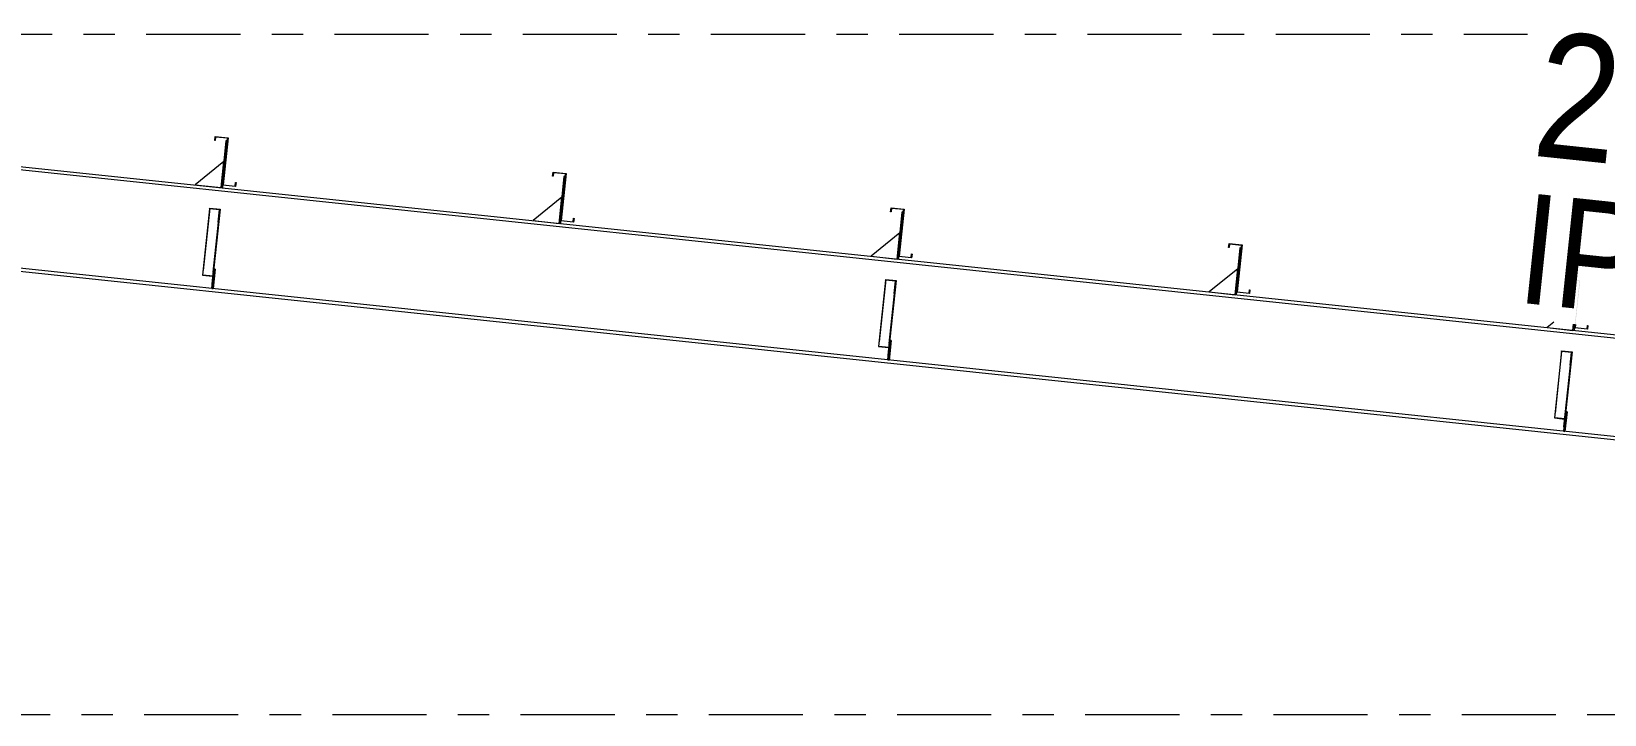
# Model space of a CAD drawing. Header units: millimetres. Extents: x -49 to 773, y -73 to 501.
# Drawn here: x 262.4 to 312.6, y 434.7 to 456.5 of the extents above; entities that cross this region are included whole.
import ezdxf

# ---------------------------------------------------------------- set-up
doc = ezdxf.new("R2010")
doc.units = ezdxf.units.MM
for name, pattern in [('XKITLINE00', [0]), ('XKITLINE02', [4, 2, -2]), ('XKITLINE03', [6, 3, -1, 1, -1])]:
    doc.linetypes.add(name, pattern=pattern)
for name, color, linetype, lineweight in [('Part', 2, 'Continuous', 0), ('PartMark', 7, 'Continuous', 0), ('S-grid', 1, 'Continuous', 0)]:
    doc.layers.add(name, color=color, linetype=linetype, lineweight=lineweight)
doc.styles.add('ARIAL', font='ARIAL.TTF')

# ---------------------------------------------------------------- blocks, each defined once
blk = doc.blocks.new('*A352')
at = {"layer": 'Part'}
blk.add_hatch(color=3, dxfattribs=at).paths.add_polyline_path([(311.997, 446.989), (312.008, 447.099), (312.023, 447.097), (312.01, 446.973), (311.596, 447.017), (311.753, 448.51), (311.369, 448.551), (311.357, 448.441), (311.342, 448.443), (311.355, 448.567), (311.77, 448.523), (311.612, 447.03)], flags=17)
blk = doc.blocks.new('*A353')
at = {"layer": 'Part'}
blk.add_hatch(color=3, dxfattribs=at).paths.add_polyline_path([(301.223, 448.126), (301.235, 448.235), (301.249, 448.234), (301.236, 448.109), (300.822, 448.153), (300.98, 449.646), (300.595, 449.687), (300.583, 449.578), (300.569, 449.579), (300.582, 449.703), (300.996, 449.66), (300.838, 448.166)], flags=17)
blk = doc.blocks.new('*A354')
at = {"layer": 'Part'}
blk.add_hatch(color=3, dxfattribs=at).paths.add_polyline_path([(290.449, 449.262), (290.461, 449.372), (290.476, 449.37), (290.463, 449.246), (290.048, 449.289), (290.206, 450.783), (289.821, 450.823), (289.81, 450.714), (289.795, 450.716), (289.808, 450.84), (290.222, 450.796), (290.065, 449.303)], flags=17)
blk = doc.blocks.new('*A355')
at = {"layer": 'Part'}
blk.add_hatch(color=3, dxfattribs=at).paths.add_polyline_path([(279.676, 450.399), (279.687, 450.508), (279.702, 450.506), (279.689, 450.382), (279.275, 450.426), (279.432, 451.919), (279.048, 451.96), (279.036, 451.85), (279.021, 451.852), (279.035, 451.976), (279.449, 451.932), (279.291, 450.439)], flags=17)
blk = doc.blocks.new('*A364')
at = {"layer": 'Part'}
blk.add_hatch(color=3, dxfattribs=at).paths.add_polyline_path([(311.181, 446.269), (311.184, 446.29), (311.515, 446.255), (311.471, 445.835), (311.454, 445.836), (311.496, 446.235)], flags=17)
blk = doc.blocks.new('*A367')
at = {"layer": 'Part'}
blk.add_hatch(color=3, dxfattribs=at).paths.add_polyline_path([(268.087, 450.814), (268.089, 450.835), (268.421, 450.8), (268.377, 450.38), (268.36, 450.382), (268.402, 450.781)], flags=17)
blk = doc.blocks.new('*A369')
at = {"layer": 'Part'}
blk.add_hatch(color=3, dxfattribs=at).paths.add_polyline_path([(268.902, 451.535), (268.914, 451.644), (268.929, 451.643), (268.916, 451.518), (268.501, 451.562), (268.659, 453.056), (268.274, 453.096), (268.263, 452.987), (268.248, 452.988), (268.261, 453.113), (268.675, 453.069), (268.518, 451.575)], flags=17)
blk = doc.blocks.new('*A374')
at = {"layer": 'Part'}
blk.add_hatch(color=3, dxfattribs=at).paths.add_polyline_path([(311.997, 446.989), (312.008, 447.099), (312.023, 447.097), (312.01, 446.973), (311.596, 447.017), (311.753, 448.51), (311.369, 448.551), (311.357, 448.441), (311.342, 448.443), (311.355, 448.567), (311.77, 448.523), (311.612, 447.03)], flags=17)
blk = doc.blocks.new('*A375')
at = {"layer": 'Part'}
blk.add_hatch(color=3, dxfattribs=at).paths.add_polyline_path([(301.223, 448.126), (301.235, 448.235), (301.249, 448.234), (301.236, 448.109), (300.822, 448.153), (300.98, 449.646), (300.595, 449.687), (300.583, 449.578), (300.569, 449.579), (300.582, 449.703), (300.996, 449.66), (300.838, 448.166)], flags=17)
blk = doc.blocks.new('*A376')
at = {"layer": 'Part'}
blk.add_hatch(color=3, dxfattribs=at).paths.add_polyline_path([(290.449, 449.262), (290.461, 449.372), (290.476, 449.37), (290.463, 449.246), (290.048, 449.289), (290.206, 450.783), (289.821, 450.823), (289.81, 450.714), (289.795, 450.716), (289.808, 450.84), (290.222, 450.796), (290.065, 449.303)], flags=17)
blk = doc.blocks.new('*A377')
at = {"layer": 'Part'}
blk.add_hatch(color=3, dxfattribs=at).paths.add_polyline_path([(279.676, 450.399), (279.687, 450.508), (279.702, 450.506), (279.689, 450.382), (279.275, 450.426), (279.432, 451.919), (279.048, 451.96), (279.036, 451.85), (279.021, 451.852), (279.035, 451.976), (279.449, 451.932), (279.291, 450.439)], flags=17)
blk = doc.blocks.new('*A378')
at = {"layer": 'Part'}
blk.add_hatch(color=3, dxfattribs=at).paths.add_polyline_path([(289.634, 448.541), (289.637, 448.562), (289.968, 448.527), (289.924, 448.107), (289.907, 448.109), (289.949, 448.508)], flags=17)
blk = doc.blocks.new('*A380')
at = {"layer": 'Part'}
blk.add_hatch(color=3, dxfattribs=at).paths.add_polyline_path([(268.902, 451.535), (268.914, 451.644), (268.929, 451.643), (268.916, 451.518), (268.501, 451.562), (268.659, 453.056), (268.274, 453.096), (268.263, 452.987), (268.248, 452.988), (268.261, 453.113), (268.675, 453.069), (268.518, 451.575)], flags=17)
blk = doc.blocks.new('*A1342')
at = {"layer": 'S-grid', "color": 1, "linetype": 'XKITLINE03', "lineweight": 0}
blk.add_line((134.068, 456.374), (310.099, 456.374), dxfattribs=at)
blk = doc.blocks.new('*A1343')
at = {"layer": 'S-grid', "color": 1, "linetype": 'XKITLINE03', "lineweight": 0}
blk.add_line((-10, 434.708), (458.968, 434.708), dxfattribs=at)
blk = doc.blocks.new('*A1580')
at = {"layer": 'Part', "color": 7, "linetype": 'XKITLINE02', "lineweight": 0}
for p, q in [((257.071, 452.575), (256.744, 449.476)), ((257.074, 452.6), (257.083, 452.683)), ((329.716, 445.022), (329.367, 441.707)), ((322.011, 442.483), (321.679, 442.517)), ((322.022, 442.59), (321.691, 442.625))]:
    blk.add_line(p, q, dxfattribs=at)
at = {"layer": 'Part', "color": 2, "linetype": 'XKITLINE00', "lineweight": 0}
for p, q in [((257.074, 452.6), (257.071, 452.575)), ((329.705, 444.914), (257.071, 452.575)), ((257.083, 452.683), (329.716, 445.022)), ((256.744, 449.476), (256.733, 449.368)), ((321.679, 442.517), (256.733, 449.368)), ((321.691, 442.625), (256.744, 449.476)), ((329.367, 441.707), (322.011, 442.483)), ((329.378, 441.814), (322.022, 442.59))]:
    blk.add_line(p, q, dxfattribs=at)
blk = doc.blocks.new('*A1582')
at = {"layer": 'Part', "color": 7, "linetype": 'XKITLINE02', "lineweight": 0}
for p, q in [((289.637, 448.562), (289.411, 446.423)), ((289.949, 448.508), (289.7, 446.141)), ((289.716, 446.139), (289.968, 448.527)), ((289.411, 446.423), (289.726, 446.389)), ((289.412, 446.436), (289.744, 446.401)), ((289.7, 446.141), (289.716, 446.139))]:
    blk.add_line(p, q, dxfattribs=at)
blk = doc.blocks.new('*A1583')
at = {"layer": 'Part', "color": 2, "linetype": 'XKITLINE00', "lineweight": 0}
for p, q in [((289.634, 448.541), (289.411, 446.423)), ((289.634, 448.541), (289.637, 448.562)), ((289.949, 448.508), (289.634, 448.541)), ((289.637, 448.562), (289.968, 448.527)), ((289.968, 448.527), (289.74, 446.361)), ((289.907, 448.109), (289.949, 448.508)), ((289.907, 448.109), (289.7, 446.141)), ((289.907, 448.109), (289.924, 448.107)), ((289.411, 446.423), (289.726, 446.389)), ((289.7, 446.141), (289.716, 446.139))]:
    blk.add_line(p, q, dxfattribs=at)
at = {"layer": 'Part', "color": 7, "linetype": 'XKITLINE02', "lineweight": 0}
for p, q in [((289.412, 446.436), (289.744, 446.401)), ((289.716, 446.139), (289.74, 446.361))]:
    blk.add_line(p, q, dxfattribs=at)
blk = doc.blocks.new('*A1592')
at = {"layer": 'Part', "color": 2, "linetype": 'XKITLINE00', "lineweight": 0}
for p, q in [((311.596, 447.017), (311.608, 447.133)), ((312.01, 446.973), (311.596, 447.017)), ((311.623, 447.131), (311.612, 447.03)), ((311.612, 447.03), (311.997, 446.989)), ((311.997, 446.989), (312.007, 447.091)), ((312.007, 447.091), (312.008, 447.099)), ((312.008, 447.099), (312.023, 447.097)), ((312.022, 447.089), (312.01, 446.973)), ((312.023, 447.097), (312.022, 447.089))]:
    blk.add_line(p, q, dxfattribs=at)
blk = doc.blocks.new('*A1593')
at = {"layer": 'Part', "color": 2, "linetype": 'XKITLINE00', "lineweight": 0}
for p, q in [((300.569, 449.579), (300.582, 449.703)), ((300.583, 449.578), (300.569, 449.579)), ((300.582, 449.703), (300.996, 449.66)), ((300.595, 449.687), (300.583, 449.578)), ((300.98, 449.646), (300.595, 449.687)), ((300.822, 448.153), (300.98, 449.646)), ((300.996, 449.66), (300.838, 448.166)), ((301.236, 448.109), (300.822, 448.153)), ((300.838, 448.166), (301.223, 448.126)), ((301.223, 448.126), (301.235, 448.235)), ((301.235, 448.235), (301.249, 448.234)), ((301.249, 448.234), (301.236, 448.109))]:
    blk.add_line(p, q, dxfattribs=at)
blk = doc.blocks.new('*A1594')
at = {"layer": 'Part', "color": 2, "linetype": 'XKITLINE00', "lineweight": 0}
for p, q in [((289.795, 450.716), (289.808, 450.84)), ((289.808, 450.84), (290.222, 450.796)), ((289.821, 450.823), (289.81, 450.714)), ((290.206, 450.783), (289.821, 450.823)), ((290.222, 450.796), (290.065, 449.303)), ((289.81, 450.714), (289.795, 450.716)), ((290.048, 449.289), (290.206, 450.783)), ((290.463, 449.246), (290.048, 449.289)), ((290.065, 449.303), (290.449, 449.262)), ((290.449, 449.262), (290.461, 449.372)), ((290.461, 449.372), (290.476, 449.37)), ((290.476, 449.37), (290.463, 449.246))]:
    blk.add_line(p, q, dxfattribs=at)
blk = doc.blocks.new('*A1595')
at = {"layer": 'Part', "color": 2, "linetype": 'XKITLINE00', "lineweight": 0}
for p, q in [((279.021, 451.852), (279.035, 451.976)), ((279.036, 451.85), (279.021, 451.852)), ((279.035, 451.976), (279.449, 451.932)), ((279.048, 451.96), (279.036, 451.85)), ((279.432, 451.919), (279.048, 451.96)), ((279.275, 450.426), (279.432, 451.919)), ((279.449, 451.932), (279.291, 450.439)), ((279.689, 450.382), (279.275, 450.426)), ((279.291, 450.439), (279.676, 450.399)), ((279.676, 450.399), (279.687, 450.508)), ((279.687, 450.508), (279.702, 450.506)), ((279.702, 450.506), (279.689, 450.382))]:
    blk.add_line(p, q, dxfattribs=at)
blk = doc.blocks.new('*A1633')
at = {"layer": 'Part', "color": 7, "linetype": 'XKITLINE02', "lineweight": 0}
for p, q in [((289.767, 446.621), (289.701, 445.999)), ((289.743, 445.995), (289.808, 446.617)), ((289.808, 446.617), (289.767, 446.621)), ((289.701, 445.999), (289.743, 445.995)), ((289.715, 446.124), (289.756, 446.119))]:
    blk.add_line(p, q, dxfattribs=at)
blk = doc.blocks.new('*A1634')
at = {"layer": 'Part', "color": 2, "linetype": 'XKITLINE00', "lineweight": 0}
for p, q in [((289.701, 445.999), (289.74, 446.361)), ((289.808, 446.617), (289.743, 445.995)), ((289.767, 446.621), (289.808, 446.617))]:
    blk.add_line(p, q, dxfattribs=at)
at = {"layer": 'Part', "color": 7, "linetype": 'XKITLINE02', "lineweight": 0}
for p, q in [((289.74, 446.361), (289.767, 446.621)), ((289.743, 445.995), (289.701, 445.999)), ((289.715, 446.124), (289.756, 446.119))]:
    blk.add_line(p, q, dxfattribs=at)
blk = doc.blocks.new('*A1645')
at = {"layer": 'Part', "color": 7, "linetype": 'XKITLINE02', "lineweight": 0}
for p, q in [((311.314, 444.348), (311.249, 443.727)), ((311.29, 443.722), (311.356, 444.344)), ((311.356, 444.344), (311.314, 444.348)), ((311.262, 443.851), (311.303, 443.847)), ((311.249, 443.727), (311.29, 443.722))]:
    blk.add_line(p, q, dxfattribs=at)
blk = doc.blocks.new('*A1646')
at = {"layer": 'Part', "color": 7, "linetype": 'XKITLINE02', "lineweight": 0}
for p, q in [((311.287, 444.088), (311.314, 444.348)), ((311.262, 443.851), (311.303, 443.847)), ((311.29, 443.722), (311.249, 443.727))]:
    blk.add_line(p, q, dxfattribs=at)
at = {"layer": 'Part', "color": 2, "linetype": 'XKITLINE00', "lineweight": 0}
for p, q in [((311.356, 444.344), (311.29, 443.722)), ((311.314, 444.348), (311.356, 444.344)), ((311.249, 443.727), (311.287, 444.088))]:
    blk.add_line(p, q, dxfattribs=at)
blk = doc.blocks.new('*A1647')
at = {"layer": 'Part', "color": 7, "linetype": 'XKITLINE02', "lineweight": 0}
for p, q in [((311.184, 446.29), (310.958, 444.15)), ((311.496, 446.235), (311.247, 443.868)), ((311.263, 443.866), (311.515, 446.255)), ((310.958, 444.15), (311.273, 444.117)), ((310.959, 444.163), (311.291, 444.128)), ((311.247, 443.868), (311.263, 443.866))]:
    blk.add_line(p, q, dxfattribs=at)
blk = doc.blocks.new('*A1648')
at = {"layer": 'Part', "color": 2, "linetype": 'XKITLINE00', "lineweight": 0}
for p, q in [((311.181, 446.269), (311.184, 446.29)), ((311.184, 446.29), (311.515, 446.255)), ((311.181, 446.269), (310.958, 444.15)), ((311.496, 446.235), (311.181, 446.269)), ((311.454, 445.836), (311.247, 443.868)), ((311.515, 446.255), (311.287, 444.088)), ((311.454, 445.836), (311.496, 446.235)), ((311.471, 445.835), (311.454, 445.836)), ((310.958, 444.15), (311.273, 444.117)), ((311.247, 443.868), (311.263, 443.866))]:
    blk.add_line(p, q, dxfattribs=at)
at = {"layer": 'Part', "color": 7, "linetype": 'XKITLINE02', "lineweight": 0}
for p, q in [((310.959, 444.163), (311.291, 444.128)), ((311.287, 444.088), (311.263, 443.866))]:
    blk.add_line(p, q, dxfattribs=at)
blk = doc.blocks.new('*A1672')
at = {"layer": 'Part', "color": 7, "linetype": 'XKITLINE02', "lineweight": 0}
for p, q in [((268.089, 450.835), (267.864, 448.695)), ((268.169, 448.412), (268.421, 450.8)), ((268.402, 450.781), (268.152, 448.414)), ((267.864, 448.695), (268.179, 448.662)), ((267.865, 448.708), (268.197, 448.674)), ((268.152, 448.414), (268.169, 448.412))]:
    blk.add_line(p, q, dxfattribs=at)
blk = doc.blocks.new('*A1673')
at = {"layer": 'Part', "color": 2, "linetype": 'XKITLINE00', "lineweight": 0}
for p, q in [((268.608, 452.975), (268.451, 451.484)), ((268.65, 452.971), (268.608, 452.975)), ((268.501, 451.562), (268.493, 451.479))]:
    blk.add_line(p, q, dxfattribs=at)
at = {"layer": 'Part', "color": 7, "linetype": 'XKITLINE02', "lineweight": 0}
for p, q in [((268.501, 451.562), (268.65, 452.971)), ((268.493, 451.479), (268.451, 451.484))]:
    blk.add_line(p, q, dxfattribs=at)
blk = doc.blocks.new('*A1674')
at = {"layer": 'Part', "color": 2, "linetype": 'XKITLINE00', "lineweight": 0}
blk.add_line((268.539, 452.312), (267.622, 451.571), dxfattribs=at)
at = {"layer": 'Part', "color": 7, "linetype": 'XKITLINE02', "lineweight": 0}
for p, q in [((268.451, 451.484), (268.539, 452.312)), ((267.622, 451.571), (268.451, 451.484))]:
    blk.add_line(p, q, dxfattribs=at)
blk = doc.blocks.new('*A1675')
at = {"layer": 'Part', "color": 7, "linetype": 'XKITLINE02', "lineweight": 0}
for p, q in [((268.192, 448.634), (268.22, 448.894)), ((268.167, 448.396), (268.209, 448.392)), ((268.196, 448.268), (268.154, 448.272))]:
    blk.add_line(p, q, dxfattribs=at)
at = {"layer": 'Part', "color": 2, "linetype": 'XKITLINE00', "lineweight": 0}
for p, q in [((268.261, 448.889), (268.196, 448.268)), ((268.22, 448.894), (268.261, 448.889)), ((268.154, 448.272), (268.192, 448.634))]:
    blk.add_line(p, q, dxfattribs=at)
blk = doc.blocks.new('*A1676')
at = {"layer": 'Part', "color": 7, "linetype": 'XKITLINE02', "lineweight": 0}
for p, q in [((268.22, 448.894), (268.154, 448.272)), ((268.196, 448.268), (268.261, 448.889)), ((268.261, 448.889), (268.22, 448.894)), ((268.167, 448.396), (268.209, 448.392)), ((268.154, 448.272), (268.196, 448.268))]:
    blk.add_line(p, q, dxfattribs=at)
blk = doc.blocks.new('*A1677')
at = {"layer": 'Part', "color": 2, "linetype": 'XKITLINE00', "lineweight": 0}
for p, q in [((268.087, 450.814), (267.864, 448.695)), ((268.087, 450.814), (268.089, 450.835)), ((268.402, 450.781), (268.087, 450.814)), ((268.089, 450.835), (268.421, 450.8)), ((268.421, 450.8), (268.192, 448.634)), ((268.36, 450.382), (268.152, 448.414)), ((268.36, 450.382), (268.402, 450.781)), ((268.36, 450.382), (268.377, 450.38)), ((267.864, 448.695), (268.179, 448.662)), ((268.152, 448.414), (268.169, 448.412))]:
    blk.add_line(p, q, dxfattribs=at)
at = {"layer": 'Part', "color": 7, "linetype": 'XKITLINE02', "lineweight": 0}
for p, q in [((267.865, 448.708), (268.197, 448.674)), ((268.169, 448.412), (268.192, 448.634))]:
    blk.add_line(p, q, dxfattribs=at)
blk = doc.blocks.new('*A1679')
at = {"layer": 'Part', "color": 2, "linetype": 'XKITLINE00', "lineweight": 0}
for p, q in [((268.248, 452.988), (268.261, 453.113)), ((268.263, 452.987), (268.248, 452.988)), ((268.261, 453.113), (268.675, 453.069)), ((268.274, 453.096), (268.263, 452.987)), ((268.659, 453.056), (268.274, 453.096)), ((268.501, 451.562), (268.659, 453.056)), ((268.675, 453.069), (268.518, 451.575)), ((268.916, 451.518), (268.501, 451.562)), ((268.518, 451.575), (268.902, 451.535)), ((268.902, 451.535), (268.914, 451.644)), ((268.914, 451.644), (268.929, 451.643)), ((268.929, 451.643), (268.916, 451.518))]:
    blk.add_line(p, q, dxfattribs=at)
blk = doc.blocks.new('*A1684')
at = {"layer": 'Part', "color": 2, "linetype": 'XKITLINE00', "lineweight": 0}
for p, q in [((311.596, 447.017), (311.608, 447.133)), ((312.01, 446.973), (311.596, 447.017)), ((311.623, 447.131), (311.612, 447.03)), ((311.612, 447.03), (311.997, 446.989)), ((311.997, 446.989), (312.007, 447.091)), ((312.007, 447.091), (312.008, 447.099)), ((312.008, 447.099), (312.023, 447.097)), ((312.022, 447.089), (312.01, 446.973)), ((312.023, 447.097), (312.022, 447.089))]:
    blk.add_line(p, q, dxfattribs=at)
blk = doc.blocks.new('*A1685')
at = {"layer": 'Part', "color": 2, "linetype": 'XKITLINE00', "lineweight": 0}
for p, q in [((300.569, 449.579), (300.582, 449.703)), ((300.583, 449.578), (300.569, 449.579)), ((300.582, 449.703), (300.996, 449.66)), ((300.595, 449.687), (300.583, 449.578)), ((300.98, 449.646), (300.595, 449.687)), ((300.822, 448.153), (300.98, 449.646)), ((300.996, 449.66), (300.838, 448.166)), ((301.236, 448.109), (300.822, 448.153)), ((300.838, 448.166), (301.223, 448.126)), ((301.223, 448.126), (301.235, 448.235)), ((301.235, 448.235), (301.249, 448.234)), ((301.249, 448.234), (301.236, 448.109))]:
    blk.add_line(p, q, dxfattribs=at)
blk = doc.blocks.new('*A1686')
at = {"layer": 'Part', "color": 2, "linetype": 'XKITLINE00', "lineweight": 0}
for p, q in [((289.795, 450.716), (289.808, 450.84)), ((289.808, 450.84), (290.222, 450.796)), ((289.821, 450.823), (289.81, 450.714)), ((290.206, 450.783), (289.821, 450.823)), ((290.222, 450.796), (290.065, 449.303)), ((289.81, 450.714), (289.795, 450.716)), ((290.048, 449.289), (290.206, 450.783)), ((290.463, 449.246), (290.048, 449.289)), ((290.065, 449.303), (290.449, 449.262)), ((290.449, 449.262), (290.461, 449.372)), ((290.461, 449.372), (290.476, 449.37)), ((290.476, 449.37), (290.463, 449.246))]:
    blk.add_line(p, q, dxfattribs=at)
blk = doc.blocks.new('*A1687')
at = {"layer": 'Part', "color": 2, "linetype": 'XKITLINE00', "lineweight": 0}
for p, q in [((279.021, 451.852), (279.035, 451.976)), ((279.036, 451.85), (279.021, 451.852)), ((279.035, 451.976), (279.449, 451.932)), ((279.048, 451.96), (279.036, 451.85)), ((279.432, 451.919), (279.048, 451.96)), ((279.275, 450.426), (279.432, 451.919)), ((279.449, 451.932), (279.291, 450.439)), ((279.689, 450.382), (279.275, 450.426)), ((279.291, 450.439), (279.676, 450.399)), ((279.676, 450.399), (279.687, 450.508)), ((279.687, 450.508), (279.702, 450.506)), ((279.702, 450.506), (279.689, 450.382))]:
    blk.add_line(p, q, dxfattribs=at)
blk = doc.blocks.new('*A1688')
at = {"layer": 'Part', "color": 2, "linetype": 'XKITLINE00', "lineweight": 0}
blk.add_line((300.859, 448.903), (299.943, 448.162), dxfattribs=at)
at = {"layer": 'Part', "color": 7, "linetype": 'XKITLINE02', "lineweight": 0}
for p, q in [((300.772, 448.075), (300.859, 448.903)), ((299.943, 448.162), (300.772, 448.075))]:
    blk.add_line(p, q, dxfattribs=at)
blk = doc.blocks.new('*A1689')
at = {"layer": 'Part', "color": 2, "linetype": 'XKITLINE00', "lineweight": 0}
for p, q in [((300.929, 449.566), (300.772, 448.075)), ((300.971, 449.562), (300.929, 449.566)), ((300.822, 448.153), (300.813, 448.07))]:
    blk.add_line(p, q, dxfattribs=at)
at = {"layer": 'Part', "color": 7, "linetype": 'XKITLINE02', "lineweight": 0}
for p, q in [((300.822, 448.153), (300.971, 449.562)), ((300.813, 448.07), (300.772, 448.075))]:
    blk.add_line(p, q, dxfattribs=at)
blk = doc.blocks.new('*A1690')
at = {"layer": 'Part', "color": 2, "linetype": 'XKITLINE00', "lineweight": 0}
blk.add_line((290.086, 450.04), (289.17, 449.298), dxfattribs=at)
at = {"layer": 'Part', "color": 7, "linetype": 'XKITLINE02', "lineweight": 0}
for p, q in [((289.998, 449.211), (290.086, 450.04)), ((289.17, 449.298), (289.998, 449.211))]:
    blk.add_line(p, q, dxfattribs=at)
blk = doc.blocks.new('*A1691')
at = {"layer": 'Part', "color": 2, "linetype": 'XKITLINE00', "lineweight": 0}
for p, q in [((290.156, 450.703), (289.998, 449.211)), ((290.197, 450.698), (290.156, 450.703)), ((290.048, 449.289), (290.04, 449.207))]:
    blk.add_line(p, q, dxfattribs=at)
at = {"layer": 'Part', "color": 7, "linetype": 'XKITLINE02', "lineweight": 0}
for p, q in [((290.048, 449.289), (290.197, 450.698)), ((290.04, 449.207), (289.998, 449.211))]:
    blk.add_line(p, q, dxfattribs=at)
blk = doc.blocks.new('*A1692')
at = {"layer": 'Part', "color": 2, "linetype": 'XKITLINE00', "lineweight": 0}
blk.add_line((279.312, 451.176), (278.396, 450.435), dxfattribs=at)
at = {"layer": 'Part', "color": 7, "linetype": 'XKITLINE02', "lineweight": 0}
for p, q in [((279.225, 450.347), (279.312, 451.176)), ((278.396, 450.435), (279.225, 450.347))]:
    blk.add_line(p, q, dxfattribs=at)
blk = doc.blocks.new('*A1693')
at = {"layer": 'Part', "color": 2, "linetype": 'XKITLINE00', "lineweight": 0}
for p, q in [((279.382, 451.839), (279.225, 450.347)), ((279.423, 451.835), (279.382, 451.839)), ((279.275, 450.426), (279.266, 450.343))]:
    blk.add_line(p, q, dxfattribs=at)
at = {"layer": 'Part', "color": 7, "linetype": 'XKITLINE02', "lineweight": 0}
for p, q in [((279.275, 450.426), (279.423, 451.835)), ((279.266, 450.343), (279.225, 450.347))]:
    blk.add_line(p, q, dxfattribs=at)
blk = doc.blocks.new('*A1694')
at = {"layer": 'Part', "color": 2, "linetype": 'XKITLINE00', "lineweight": 0}
blk.add_line((310.937, 447.204), (310.717, 447.026), dxfattribs=at)
at = {"layer": 'Part', "color": 7, "linetype": 'XKITLINE02', "lineweight": 0}
for p, q in [((310.717, 447.026), (311.545, 446.938)), ((311.545, 446.938), (311.566, 447.137))]:
    blk.add_line(p, q, dxfattribs=at)
blk = doc.blocks.new('*A1695')
at = {"layer": 'Part', "color": 2, "linetype": 'XKITLINE00', "lineweight": 0}
for p, q in [((311.566, 447.137), (311.545, 446.938)), ((311.596, 447.017), (311.587, 446.934))]:
    blk.add_line(p, q, dxfattribs=at)
at = {"layer": 'Part', "color": 7, "linetype": 'XKITLINE02', "lineweight": 0}
for p, q in [((311.587, 446.934), (311.545, 446.938)), ((311.596, 447.017), (311.608, 447.133))]:
    blk.add_line(p, q, dxfattribs=at)
blk = doc.blocks.new('*A1698')
at = {"layer": 'Part', "color": 2, "linetype": 'XKITLINE00', "lineweight": 0}
for p, q in [((268.248, 452.988), (268.261, 453.113)), ((268.263, 452.987), (268.248, 452.988)), ((268.261, 453.113), (268.675, 453.069)), ((268.274, 453.096), (268.263, 452.987)), ((268.659, 453.056), (268.274, 453.096)), ((268.501, 451.562), (268.659, 453.056)), ((268.675, 453.069), (268.518, 451.575)), ((268.916, 451.518), (268.501, 451.562)), ((268.518, 451.575), (268.902, 451.535)), ((268.902, 451.535), (268.914, 451.644)), ((268.914, 451.644), (268.929, 451.643)), ((268.929, 451.643), (268.916, 451.518))]:
    blk.add_line(p, q, dxfattribs=at)
blk = doc.blocks.new('*A1785')
at = {"layer": 'PartMark', "color": 3, "style": 'ARIAL', "width": 0.85}
blk.add_text('2-R32', height=4, rotation=-6.0218, dxfattribs=at).set_placement((310.194, 452.511))
at = {"layer": 'PartMark', "color": 7, "style": 'ARIAL', "width": 0.85}
blk.add_text('IPE400-J', height=3.5, rotation=-6.0218, dxfattribs=at).set_placement((309.701, 447.837))

msp = doc.modelspace()

# ---------------------------------------------------------------- block references
at = {"lineweight": 0}
for name in ['*A1342', '*A1785', '*A369', '*A380', '*A1679', '*A1698', '*A1673', '*A1580', '*A1674', '*A355', '*A377', '*A1595', '*A1687', '*A1693', '*A1672', '*A1677', '*A367', '*A1692', '*A354', '*A376', '*A1594', '*A1686', '*A1691', '*A1690', '*A353', '*A375', '*A1593', '*A1685', '*A1689', '*A1675', '*A1676', '*A1688', '*A1582', '*A1583', '*A378', '*A352', '*A374', '*A1694', '*A1695', '*A1592', '*A1684', '*A1633', '*A1634', '*A1647', '*A1648', '*A364', '*A1645', '*A1646', '*A1343']:
    msp.add_blockref(name, (0, 0), dxfattribs=at)

doc.saveas('drawing.dxf')
